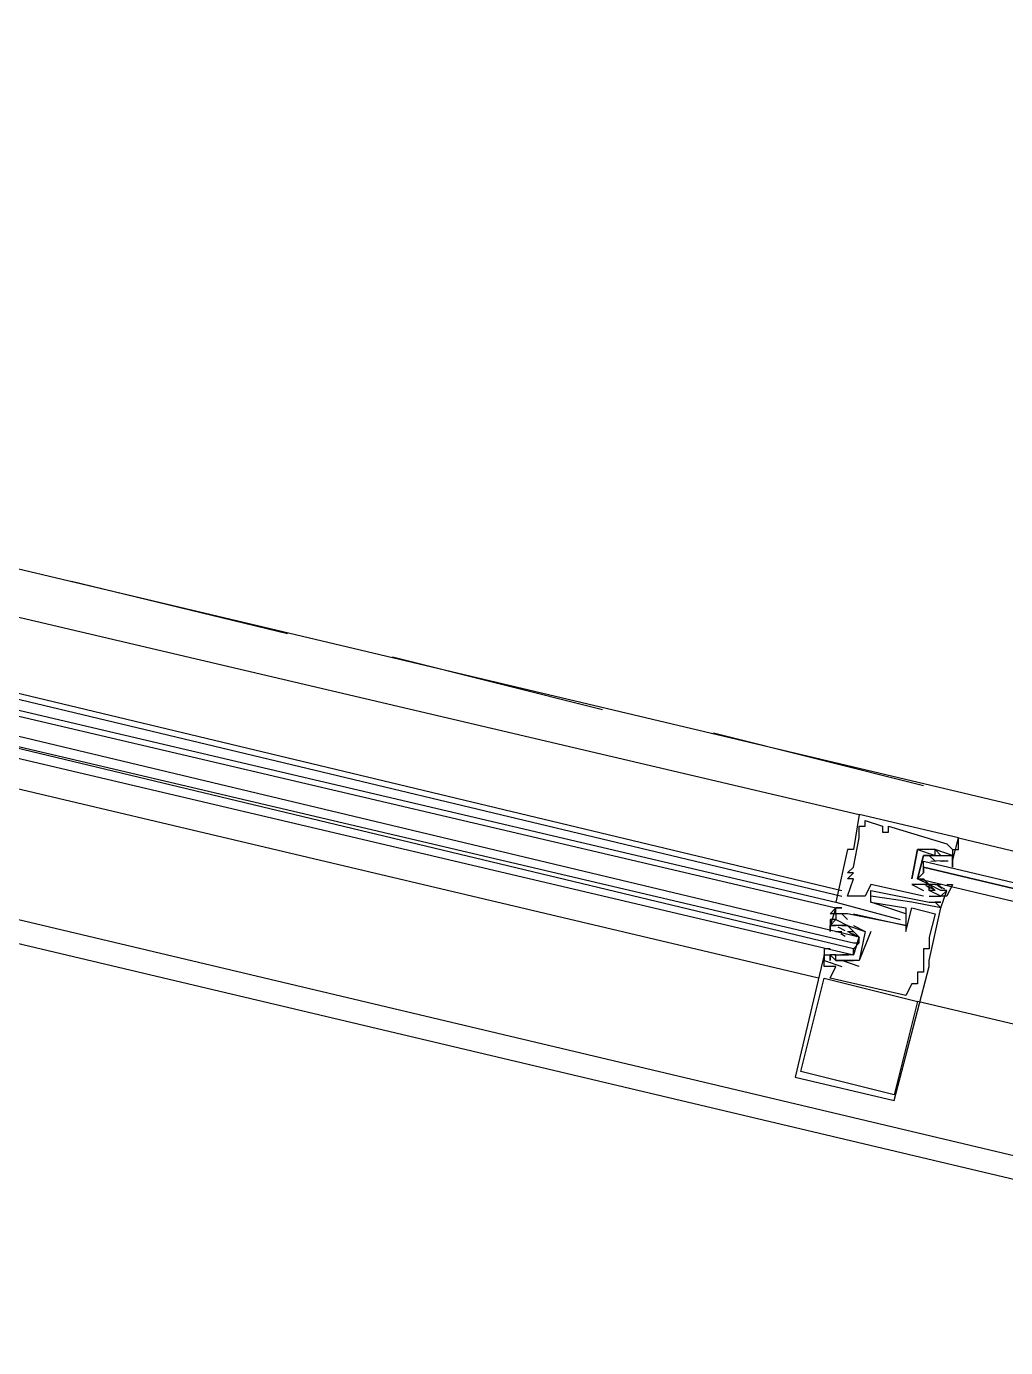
# Model space of a CAD drawing. Header units: feet. Extents: x -84 to 198, y -22 to 181.
# Drawn here: x 81.551 to 83.788, y 15.494 to 18.511 of the extents above; entities that cross this region are included whole.
import ezdxf

# ---------------------------------------------------------------- set-up
doc = ezdxf.new("R2010")
doc.units = ezdxf.units.FT
doc.layers.add('A-LINEA', color=7, linetype='CONTINUOUS')

msp = doc.modelspace()

# ---------------------------------------------------------------- linework, layer by layer
at = {"layer": 'A-LINEA'}
for p, q in [((72.68, 18.5111), (87.8933, 14.9111)), ((86.9333, 15.9911), (80.24, 17.5778)), ((80.6133, 17.3778), (83.4533, 16.7111)), ((81.6533, 17.2444), (82.1467, 17.1244)), ((80.5733, 17.2178), (83.4133, 16.5378)), ((80.5733, 17.2044), (83.4133, 16.5244)), ((80.56, 17.1778), (83.4, 16.5111)), ((80.56, 17.1644), (83.4, 16.4978)), ((82.3867, 17.0711), (82.8667, 16.9511)), ((83.36, 16.3378), (80.5333, 17.0044)), ((83.12, 16.8978), (83.6, 16.7778)), ((86.76, 15.2311), (80.0667, 16.8178)), ((83.4533, 16.7111), (83.4533, 16.7111)), ((83.4667, 16.6978), (83.4667, 16.6978)), ((83.4533, 16.6844), (83.4533, 16.6844)), ((83.4533, 16.6711), (83.4533, 16.6711)), ((83.4533, 16.6578), (83.4533, 16.6578)), ((83.4667, 16.6844), (83.4667, 16.6844)), ((83.5067, 16.6844), (83.5067, 16.6844)), ((83.5067, 16.6711), (83.5067, 16.6711)), ((83.52, 16.6844), (83.52, 16.6844)), ((83.52, 16.6711), (83.52, 16.6711)), ((83.6667, 16.6044), (83.68, 16.6578)), ((83.68, 16.6578), (83.68, 16.6578)), ((83.4267, 16.6311), (83.4267, 16.6311)), ((83.44, 16.6311), (83.44, 16.6311)), ((83.5867, 16.6311), (83.5867, 16.6311)), ((83.5867, 16.6311), (83.5867, 16.6311)), ((83.6267, 16.6311), (83.6267, 16.6311)), ((83.6267, 16.6311), (83.6267, 16.6311)), ((83.6533, 16.6444), (83.6533, 16.6444)), ((83.6667, 16.6311), (83.6667, 16.6311)), ((83.6133, 16.6044), (83.6133, 16.6044)), ((83.6169, 16.6046), (83.6287, 16.6056)), ((83.6244, 16.6053), (83.6448, 16.6059)), ((83.6267, 16.6178), (83.6267, 16.6178)), ((83.6382, 16.6052), (83.6565, 16.6055)), ((83.64, 16.6178), (83.64, 16.6178)), ((83.64, 16.6044), (83.64, 16.6044)), ((83.6533, 16.6044), (83.64, 16.6044)), ((83.6435, 16.6046), (83.6554, 16.6056)), ((83.6533, 16.6044), (83.6533, 16.6044)), ((83.6533, 16.6044), (83.6533, 16.6044)), ((83.6667, 16.6178), (83.6667, 16.6178)), ((83.6667, 16.6044), (83.6667, 16.6044)), ((83.4267, 16.5778), (83.4267, 16.5778)), ((83.44, 16.5911), (83.44, 16.5911)), ((83.44, 16.5778), (83.44, 16.5778)), ((83.6, 16.5911), (83.6, 16.5778)), ((83.4267, 16.5644), (83.4267, 16.5644)), ((83.44, 16.5644), (83.44, 16.5644)), ((83.48, 16.5511), (83.48, 16.5511)), ((83.48, 16.5378), (83.48, 16.5378)), ((83.5733, 16.5644), (83.5733, 16.5644)), ((83.5733, 16.5644), (83.5733, 16.5644)), ((83.5733, 16.5511), (83.6, 16.5378)), ((83.5733, 16.5511), (83.5733, 16.5511)), ((83.5733, 16.5511), (83.5733, 16.5511)), ((83.6, 16.5644), (83.6, 16.5644)), ((83.6, 16.5378), (83.6, 16.5378)), ((83.6156, 16.5426), (83.6054, 16.5488)), ((83.6238, 16.5398), (83.6058, 16.5494)), ((83.6133, 16.5511), (83.6133, 16.5511)), ((83.6133, 16.5511), (83.6133, 16.5511)), ((83.6133, 16.5378), (83.6133, 16.5378)), ((83.6133, 16.5378), (83.6133, 16.5378)), ((83.6267, 16.5644), (83.6267, 16.5644)), ((83.6267, 16.5511), (83.6267, 16.5511)), ((83.6267, 16.5511), (83.64, 16.5511)), ((83.6267, 16.5378), (83.6267, 16.5378)), ((83.6422, 16.5426), (83.6321, 16.5488)), ((83.6492, 16.5408), (83.633, 16.5493)), ((83.64, 16.5511), (83.64, 16.5511)), ((83.64, 16.5511), (83.64, 16.5511)), ((83.64, 16.5378), (83.64, 16.5378)), ((83.6533, 16.5378), (83.6533, 16.5378)), ((83.4, 16.5111), (83.4, 16.5111)), ((83.4267, 16.5244), (83.4267, 16.5244)), ((83.4667, 16.5244), (83.4667, 16.5244)), ((83.48, 16.5244), (83.48, 16.5244)), ((83.48, 16.5111), (83.48, 16.5111)), ((83.48, 16.5111), (83.48, 16.5111)), ((83.5733, 16.5111), (83.5733, 16.5111)), ((83.6, 16.5244), (83.6, 16.5244)), ((83.6133, 16.5244), (83.6133, 16.5244)), ((83.6133, 16.5111), (83.6133, 16.5111)), ((83.6133, 16.5111), (83.6133, 16.5111)), ((83.6267, 16.5244), (83.6267, 16.5244)), ((83.6267, 16.5111), (83.6267, 16.5111)), ((83.64, 16.5244), (83.64, 16.5244)), ((83.64, 16.5111), (83.64, 16.5111)), ((83.4, 16.4978), (83.4, 16.4978)), ((83.4, 16.4978), (83.4, 16.4978)), ((83.4, 16.4978), (83.4, 16.4978)), ((83.4, 16.4978), (83.4, 16.4978)), ((83.4, 16.4978), (83.4, 16.4978)), ((83.4, 16.4844), (83.4, 16.4844)), ((83.4, 16.4844), (83.4, 16.4844)), ((83.4133, 16.4978), (83.4133, 16.4978)), ((83.4133, 16.4844), (83.4133, 16.4844)), ((83.4133, 16.4844), (83.4133, 16.4844)), ((83.4267, 16.4844), (83.4267, 16.4844)), ((83.4267, 16.4844), (83.4267, 16.4844)), ((83.44, 16.4844), (83.44, 16.4844)), ((83.5467, 16.4844), (83.5467, 16.4844)), ((83.56, 16.4978), (83.56, 16.4978)), ((83.56, 16.4844), (83.56, 16.4844)), ((83.5733, 16.4978), (83.5733, 16.4978)), ((83.6267, 16.4844), (83.6267, 16.4844)), ((83.64, 16.4978), (83.64, 16.4978)), ((83.64, 16.4978), (83.64, 16.4978)), ((83.3867, 16.4578), (83.3867, 16.4578)), ((83.4, 16.4711), (83.4, 16.4711)), ((83.4, 16.4578), (83.4, 16.4578)), ((83.4, 16.4444), (83.4, 16.4444)), ((83.4, 16.4444), (83.4, 16.4444)), ((83.4, 16.4444), (83.4133, 16.4444)), ((83.4041, 16.4547), (83.4203, 16.4463)), ((83.4133, 16.4578), (83.4133, 16.4578)), ((83.4133, 16.4444), (83.4133, 16.4444)), ((83.4267, 16.4711), (83.4267, 16.4711)), ((83.4267, 16.4578), (83.4267, 16.4578)), ((83.4267, 16.4578), (83.4267, 16.4578)), ((83.44, 16.4578), (83.44, 16.4578)), ((83.4667, 16.4444), (83.4667, 16.4444)), ((83.4667, 16.4444), (83.4667, 16.4444)), ((83.48, 16.4444), (83.48, 16.4444)), ((83.5467, 16.4711), (83.5467, 16.4711)), ((83.56, 16.4578), (83.56, 16.4578)), ((83.56, 16.4578), (83.56, 16.4578)), ((83.56, 16.4444), (83.56, 16.4444)), ((83.4111, 16.4396), (83.4213, 16.4334)), ((83.4295, 16.4425), (83.4474, 16.4328)), ((83.4378, 16.4396), (83.4479, 16.4334)), ((83.44, 16.4311), (83.44, 16.4311)), ((83.4533, 16.4178), (83.44, 16.4044)), ((83.6133, 16.4311), (83.6133, 16.4311)), ((83.6133, 16.4178), (83.6133, 16.4178)), ((83.3733, 16.3911), (83.3733, 16.3911)), ((83.3867, 16.3911), (83.3867, 16.3911)), ((83.4, 16.3911), (83.3867, 16.3911)), ((83.4151, 16.3903), (83.3968, 16.3901)), ((83.4098, 16.391), (83.3979, 16.3899)), ((83.4, 16.3911), (83.4, 16.3911)), ((83.4, 16.3911), (83.4, 16.3911)), ((83.429, 16.3902), (83.4085, 16.3897)), ((83.4267, 16.3911), (83.4267, 16.3911)), ((83.6, 16.4044), (83.6, 16.4044)), ((83.6133, 16.4044), (83.6133, 16.4044)), ((83.3733, 16.3778), (83.3733, 16.3778)), ((83.3733, 16.3644), (83.3733, 16.3644)), ((83.4, 16.3778), (83.4, 16.3778)), ((83.4, 16.3644), (83.4, 16.3644)), ((83.4133, 16.3778), (83.4133, 16.3778)), ((83.4133, 16.3778), (83.4133, 16.3778)), ((83.4133, 16.3644), (83.4133, 16.3644)), ((83.4365, 16.3776), (83.4246, 16.3766)), ((83.4533, 16.3778), (83.4533, 16.3778)), ((83.4533, 16.3778), (83.4533, 16.3778)), ((83.4533, 16.3644), (83.4533, 16.3644)), ((83.6133, 16.3778), (83.6133, 16.3778)), ((83.6133, 16.3644), (83.6133, 16.3644)), ((83.3733, 16.3378), (83.3733, 16.3378)), ((83.3867, 16.3378), (83.3867, 16.3378)), ((83.5733, 16.3244), (83.5733, 16.3244)), ((83.5867, 16.3511), (83.5867, 16.3511)), ((83.5867, 16.3378), (83.5867, 16.3378)), ((83.5867, 16.3244), (83.5867, 16.3244)), ((83.6, 16.3511), (83.6, 16.3511)), ((83.56, 16.2978), (83.56, 16.2978)), ((83.5867, 16.2844), (83.5867, 16.2844)), ((83.32, 16.1244), (83.32, 16.1244)), ((83.3067, 16.1111), (83.3067, 16.1111)), ((83.5333, 16.0711), (83.5333, 16.0711)), ((83.5333, 16.0578), (83.5333, 16.0578))]:
    msp.add_line(p, q, dxfattribs=at)
for points in [[(80.5467, 17.0711), (83.44, 16.3911), (83.44, 16.4044), (80.5467, 17.0978), (83.44, 16.4178), (83.4533, 16.4178), (83.4533, 16.4311), (80.5467, 17.1244)], [(83.68, 16.6578), (83.4533, 16.7111), (83.44, 16.6311), (83.4267, 16.6311), (83.4, 16.5111), (83.5467, 16.4711)], [(83.6, 16.5244), (83.48, 16.5511), (83.4667, 16.5244), (83.4267, 16.5244), (83.44, 16.5644), (83.4267, 16.5644), (83.44, 16.5778), (83.4267, 16.5778), (83.44, 16.5911), (83.4533, 16.6578), (83.4533, 16.6711), (83.4533, 16.6844), (83.4667, 16.6844), (83.4667, 16.6978)], [(83.4667, 16.6978), (83.5067, 16.6844), (83.5067, 16.6711), (83.52, 16.6711), (83.52, 16.6844), (83.6533, 16.6444), (83.6667, 16.6311), (83.6667, 16.6178), (83.6267, 16.6311), (83.6267, 16.6311), (83.5867, 16.6311), (83.5867, 16.6311), (83.5733, 16.5644), (83.5733, 16.5644)], [(83.6667, 16.6311), (83.68, 16.6311), (83.68, 16.6578), (85.1333, 16.3111)], [(83.6667, 16.6311), (83.68, 16.6311), (83.68, 16.6578)], [(83.6667, 16.6311), (83.68, 16.6311), (83.68, 16.6578)], [(83.5733, 16.5644), (83.5867, 16.6311), (83.6267, 16.6178), (83.6267, 16.6311), (83.64, 16.6178)], [(83.6533, 16.5511), (83.6667, 16.5511), (83.6533, 16.5244), (83.64, 16.5244), (83.6533, 16.5378), (83.64, 16.5378), (83.6133, 16.5511), (83.5867, 16.5644), (83.6, 16.6178), (83.6267, 16.6178), (83.64, 16.6178), (83.6533, 16.6178), (83.6667, 16.6178), (83.6667, 16.6044), (83.6667, 16.6178), (83.6667, 16.5911), (83.6667, 16.6044)], [(83.6267, 16.6044), (83.6133, 16.6178), (83.6, 16.6178), (83.5867, 16.5644), (83.6, 16.5644), (83.6133, 16.5511)], [(85.1067, 16.2044), (83.5867, 16.5644), (83.6, 16.5778), (83.6, 16.5911), (85.12, 16.2311), (83.6, 16.5911), (83.6, 16.6044), (85.12, 16.2444)], [(83.56, 16.4844), (83.48, 16.5111), (83.48, 16.5378), (83.6133, 16.5111), (83.64, 16.5111), (83.6267, 16.5111), (83.64, 16.4978), (83.6533, 16.5378), (83.64, 16.5378)], [(83.6267, 16.5511), (83.6133, 16.5511), (83.6267, 16.5378), (83.6133, 16.5378), (83.6133, 16.5511), (83.5733, 16.5511)], [(83.6133, 16.5244), (83.6267, 16.5244), (83.64, 16.5244), (83.6133, 16.5378), (83.6133, 16.5378)], [(83.3733, 16.3911), (83.3067, 16.1111), (83.5333, 16.0578), (83.6133, 16.3644), (83.6133, 16.3778), (83.64, 16.4978), (83.5733, 16.5111), (83.48, 16.5244)], [(83.48, 16.5111), (83.56, 16.4978), (83.56, 16.4578), (83.4267, 16.4844), (83.4133, 16.4844), (83.4, 16.4844), (83.4, 16.4978), (83.4133, 16.4978), (83.4, 16.4978), (83.3867, 16.4578), (83.4, 16.4578)], [(83.44, 16.4844), (83.56, 16.4578), (83.56, 16.4444), (83.5733, 16.4978), (83.6267, 16.4844), (83.6133, 16.4311), (83.6133, 16.4178), (83.6133, 16.4044), (83.6, 16.4044), (83.6, 16.3511), (83.5867, 16.3511), (83.5867, 16.3378), (83.5867, 16.3244), (83.5733, 16.3244), (83.56, 16.2978), (83.3867, 16.3378), (83.4, 16.3644), (83.3733, 16.3644), (83.3733, 16.3778), (83.4133, 16.3644)], [(83.4, 16.4844), (83.3867, 16.4844), (83.4, 16.4978)], [(83.4, 16.4844), (83.3867, 16.4844), (83.4, 16.4978)], [(83.4, 16.4844), (83.3867, 16.4844), (83.4, 16.4978)], [(83.4267, 16.4711), (83.4133, 16.4844), (83.4, 16.4844), (83.4, 16.4711), (83.4267, 16.4578), (83.4267, 16.4578)], [(83.44, 16.3911), (83.4533, 16.4311), (83.44, 16.4444), (83.4267, 16.4578), (83.4, 16.4578), (83.3867, 16.4578), (83.4, 16.4711), (83.3867, 16.4711), (83.3867, 16.4444), (83.3867, 16.4578)], [(83.4133, 16.4578), (83.4267, 16.4578), (83.4667, 16.4444), (83.4533, 16.3778), (83.4133, 16.3778)], [(83.4267, 16.4444), (83.44, 16.4444), (83.4533, 16.4311), (83.44, 16.3911), (83.4267, 16.3911), (83.4133, 16.3911)], [(83.44, 16.4578), (83.4667, 16.4444), (83.4667, 16.4444)], [(83.48, 16.4444), (83.4533, 16.3778), (83.4533, 16.3778)], [(83.3867, 16.4044), (83.3733, 16.4044), (83.3733, 16.3778), (83.3733, 16.3911), (83.3867, 16.3911), (83.3867, 16.3778), (83.3867, 16.3911), (83.4, 16.3778), (83.4133, 16.3778), (83.44, 16.3778)], [(83.4133, 16.3778), (83.4, 16.3778), (83.4, 16.3911)], [(83.4533, 16.3644), (83.4133, 16.3778), (83.4133, 16.3778)], [(83.5333, 16.0711), (83.32, 16.1244), (83.3733, 16.3378), (83.5867, 16.2844), (83.5333, 16.0711)], [(86.8267, 15.5244), (85.0533, 15.9378), (83.5867, 16.2844)]]:
    msp.add_lwpolyline(points, dxfattribs=at)

doc.saveas('drawing.dxf')
